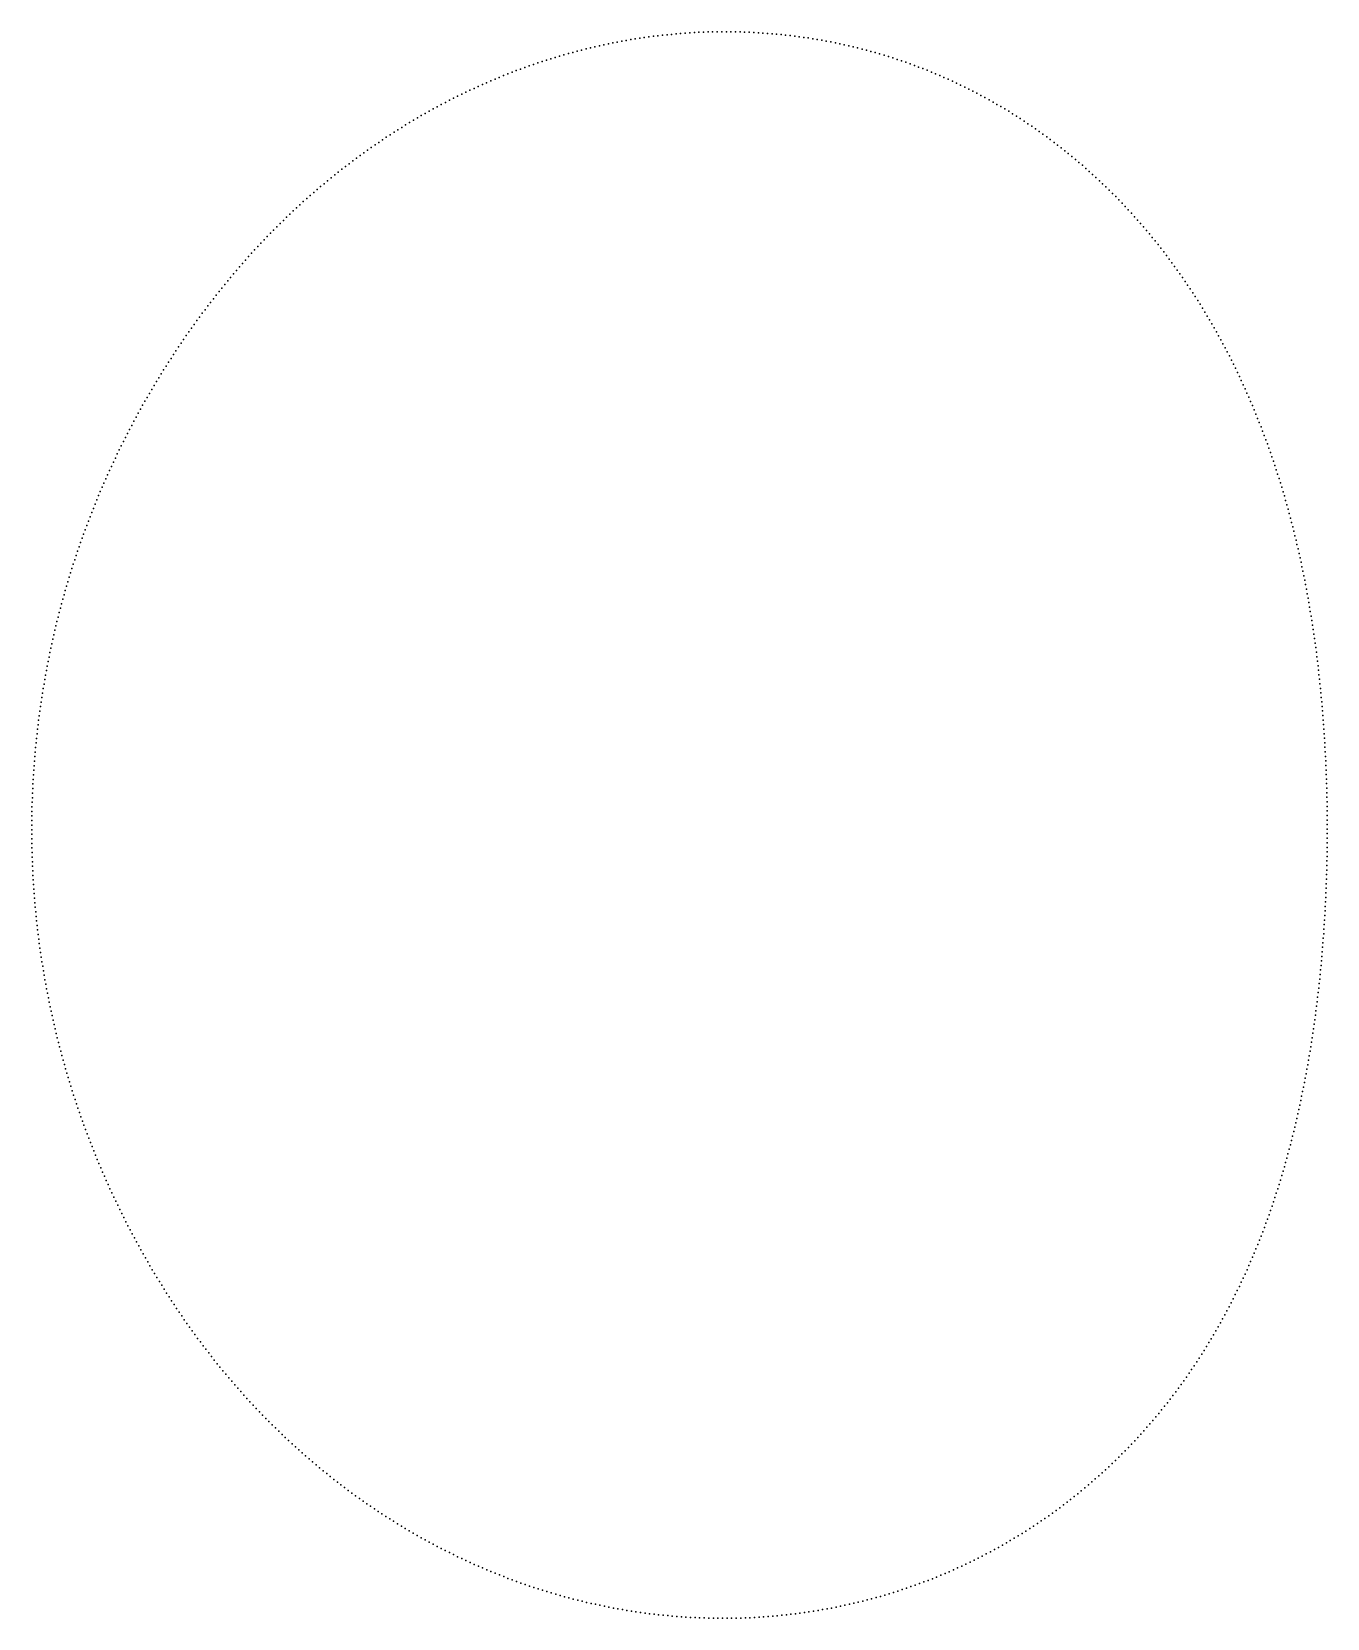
# Model space of a CAD drawing. Header units: metres. Extents: x -98 to 49, y -89 to 90.
import ezdxf

# ---------------------------------------------------------------- set-up
doc = ezdxf.new("R2010")
doc.units = ezdxf.units.M

msp = doc.modelspace()

# ---------------------------------------------------------------- linework, layer by layer
for p in [(-27.06, 89.76), (-26.55, 89.82), (-26.03, 89.87), (-25.52, 89.92), (-25, 89.97), (-24.49, 90.01), (-23.97, 90.05), (-23.45, 90.09), (-22.94, 90.12), (-22.42, 90.15), (-21.91, 90.17), (-21.39, 90.19), (-20.87, 90.2), (-20.35, 90.21), (-19.84, 90.21), (-19.32, 90.21), (-18.8, 90.21), (-18.29, 90.2), (-17.77, 90.19), (-17.25, 90.18), (-16.73, 90.16), (-16.22, 90.13), (-15.7, 90.1), (-15.19, 90.07), (-14.67, 90.03), (-14.15, 89.99), (-13.64, 89.95), (-13.12, 89.9), (-12.61, 89.84), (-12.1, 89.78), (-36.2, 88.01), (-35.69, 88.14), (-35.19, 88.27), (-34.69, 88.39), (-34.19, 88.51), (-33.68, 88.62), (-33.18, 88.74), (-32.67, 88.84), (-32.17, 88.94), (-31.66, 89.04), (-31.15, 89.14), (-30.64, 89.23), (-30.13, 89.32), (-29.62, 89.4), (-29.11, 89.48), (-28.6, 89.56), (-28.09, 89.63), (-27.57, 89.7), (-11.58, 89.72), (-11.07, 89.65), (-10.56, 89.58), (-10.05, 89.51), (-9.54, 89.43), (-9.03, 89.34), (-8.52, 89.25), (-8.01, 89.16), (-7.5, 89.06), (-6.99, 88.96), (-6.49, 88.85), (-5.98, 88.74), (-5.48, 88.63), (-4.97, 88.51), (-4.47, 88.39), (-3.97, 88.26), (-3.47, 88.13), (-2.97, 87.99), (-42.12, 86.17), (-41.63, 86.34), (-41.14, 86.51), (-40.65, 86.68), (-40.16, 86.84), (-39.67, 87), (-39.18, 87.16), (-38.68, 87.31), (-38.19, 87.46), (-37.69, 87.6), (-37.19, 87.74), (-36.7, 87.88), (-2.47, 87.85), (-1.98, 87.71), (-1.48, 87.56), (-0.99, 87.41), (-0.49, 87.25), (0, 87.09), (0.49, 86.93), (0.98, 86.76), (1.46, 86.58), (1.95, 86.41), (2.43, 86.22), (-46.44, 84.45), (-45.97, 84.65), (-45.49, 84.85), (-45.01, 85.05), (-44.54, 85.25), (-44.05, 85.44), (-43.57, 85.63), (-43.09, 85.81), (-42.61, 85.99), (2.92, 86.04), (3.4, 85.85), (3.88, 85.65), (4.35, 85.45), (4.83, 85.25), (5.3, 85.05), (5.78, 84.83), (6.25, 84.62), (6.72, 84.4), (-50.19, 82.69), (-49.73, 82.92), (-49.26, 83.15), (-48.8, 83.37), (-48.33, 83.6), (-47.86, 83.81), (-47.39, 84.03), (-46.92, 84.24), (7.18, 84.18), (7.65, 83.95), (8.11, 83.72), (8.57, 83.49), (9.03, 83.25), (9.49, 83.01), (9.94, 82.76), (-53.38, 80.98), (-52.93, 81.23), (-52.48, 81.49), (-52.02, 81.73), (-51.57, 81.98), (-51.11, 82.22), (-50.65, 82.46), (10.4, 82.51), (10.85, 82.26), (11.3, 82), (11.74, 81.74), (12.19, 81.48), (12.63, 81.21), (13.07, 80.93), (-56.48, 79.12), (-56.05, 79.39), (-55.61, 79.67), (-55.16, 79.94), (-54.72, 80.2), (-54.28, 80.46), (-53.83, 80.72), (13.5, 80.66), (13.94, 80.38), (14.37, 80.1), (14.8, 79.81), (15.23, 79.52), (15.66, 79.22), (-59.07, 77.41), (-58.65, 77.7), (-58.22, 77.99), (-57.79, 78.28), (-57.35, 78.56), (-56.92, 78.84), (16.08, 78.93), (16.5, 78.63), (16.92, 78.32), (17.33, 78.01), (17.75, 77.7), (18.16, 77.39), (-61.59, 75.59), (-61.17, 75.9), (-60.76, 76.21), (-60.34, 76.51), (-59.92, 76.81), (-59.5, 77.11), (18.57, 77.07), (18.97, 76.75), (19.37, 76.43), (19.77, 76.1), (20.17, 75.77), (20.57, 75.43), (-64.03, 73.68), (-63.63, 74.01), (-63.23, 74.33), (-62.82, 74.65), (-62.41, 74.97), (-62, 75.28), (20.96, 75.1), (21.35, 74.76), (21.73, 74.41), (22.12, 74.07), (22.5, 73.72), (-66.01, 72.02), (-65.62, 72.36), (-65.23, 72.69), (-64.83, 73.02), (-64.43, 73.35), (22.88, 73.36), (23.25, 73.01), (23.63, 72.65), (23.99, 72.29), (24.36, 71.92), (-67.94, 70.29), (-67.56, 70.64), (-67.18, 70.99), (-66.79, 71.33), (-66.4, 71.68), (24.73, 71.56), (25.09, 71.19), (25.45, 70.81), (25.8, 70.44), (26.15, 70.06), (-69.81, 68.51), (-69.44, 68.87), (-69.07, 69.23), (-68.69, 69.58), (-68.32, 69.94), (26.5, 69.68), (26.85, 69.29), (27.19, 68.91), (27.53, 68.52), (-71.62, 66.66), (-71.27, 67.04), (-70.9, 67.41), (-70.54, 67.78), (-70.18, 68.14), (27.87, 68.13), (28.21, 67.73), (28.54, 67.34), (28.87, 66.94), (29.19, 66.54), (-73.38, 64.77), (-73.03, 65.15), (-72.69, 65.53), (-72.33, 65.91), (-71.98, 66.29), (29.52, 66.13), (29.84, 65.73), (30.16, 65.32), (30.47, 64.91), (-74.75, 63.21), (-74.41, 63.6), (-74.07, 63.99), (-73.73, 64.38), (30.78, 64.5), (31.09, 64.08), (31.39, 63.66), (31.7, 63.24), (31.99, 62.82), (-76.4, 61.22), (-76.07, 61.63), (-75.74, 62.02), (-75.41, 62.42), (-75.08, 62.82), (32.29, 62.4), (32.58, 61.97), (32.87, 61.55), (33.16, 61.12), (-77.68, 59.6), (-77.36, 60.01), (-77.04, 60.42), (-76.72, 60.82), (33.45, 60.68), (33.73, 60.25), (34.01, 59.81), (34.28, 59.38), (-79.23, 57.53), (-78.92, 57.94), (-78.61, 58.36), (-78.3, 58.77), (-77.99, 59.19), (34.55, 58.94), (34.82, 58.5), (35.09, 58.05), (35.35, 57.61), (-80.42, 55.84), (-80.13, 56.26), (-79.83, 56.69), (-79.53, 57.11), (35.61, 57.16), (35.87, 56.71), (36.12, 56.26), (36.37, 55.81), (-81.59, 54.13), (-81.3, 54.56), (-81.01, 54.99), (-80.72, 55.41), (36.62, 55.36), (36.87, 54.9), (37.11, 54.45), (37.35, 53.99), (-82.71, 52.39), (-82.43, 52.83), (-82.15, 53.26), (-81.87, 53.7), (37.59, 53.53), (37.82, 53.07), (38.05, 52.61), (38.28, 52.14), (-83.8, 50.63), (-83.53, 51.07), (-83.26, 51.52), (-82.99, 51.95), (38.5, 51.68), (38.72, 51.21), (38.94, 50.74), (39.16, 50.27), (-84.85, 48.85), (-84.59, 49.3), (-84.33, 49.74), (-84.07, 50.19), (39.37, 49.8), (39.58, 49.33), (39.79, 48.86), (-85.86, 47.05), (-85.61, 47.5), (-85.36, 47.95), (-85.11, 48.4), (40, 48.38), (40.2, 47.91), (40.4, 47.43), (40.59, 46.95), (-86.84, 45.22), (-86.6, 45.68), (-86.36, 46.14), (-86.11, 46.59), (40.79, 46.47), (40.98, 45.99), (41.17, 45.51), (41.35, 45.03), (-87.78, 43.38), (-87.54, 43.84), (-87.31, 44.3), (-87.08, 44.76), (41.53, 44.55), (41.71, 44.06), (41.89, 43.58), (42.06, 43.09), (-88.67, 41.51), (-88.45, 41.98), (-88.23, 42.45), (-88, 42.91), (42.24, 42.61), (42.4, 42.12), (42.57, 41.63), (-89.53, 39.63), (-89.32, 40.1), (-89.11, 40.57), (-88.89, 41.04), (42.73, 41.14), (42.9, 40.65), (43.05, 40.16), (43.21, 39.67), (-90.35, 37.73), (-90.15, 38.21), (-89.94, 38.68), (-89.74, 39.16), (43.36, 39.17), (43.51, 38.68), (43.66, 38.18), (-90.93, 36.29), (-90.74, 36.77), (-90.55, 37.25), (43.81, 37.69), (43.95, 37.19), (44.09, 36.7), (44.23, 36.2), (-91.68, 34.36), (-91.5, 34.85), (-91.31, 35.33), (-91.12, 35.81), (44.36, 35.7), (44.5, 35.2), (44.63, 34.7), (44.76, 34.2), (-92.39, 32.42), (-92.21, 32.91), (-92.04, 33.39), (-91.86, 33.88), (44.88, 33.7), (45, 33.2), (45.13, 32.7), (-92.89, 30.95), (-92.72, 31.44), (-92.56, 31.93), (45.24, 32.2), (45.36, 31.7), (45.47, 31.19), (45.59, 30.69), (-93.52, 28.98), (-93.37, 29.48), (-93.21, 29.97), (-93.05, 30.46), (45.7, 30.19), (45.8, 29.68), (45.91, 29.18), (-94.11, 27), (-93.97, 27.5), (-93.82, 27.99), (-93.67, 28.49), (46.01, 28.67), (46.11, 28.16), (46.21, 27.66), (46.3, 27.15), (-94.53, 25.5), (-94.39, 26), (-94.25, 26.5), (46.4, 26.64), (46.49, 26.14), (46.58, 25.63), (-95.05, 23.5), (-94.92, 24), (-94.79, 24.5), (-94.66, 25), (46.67, 25.12), (46.75, 24.61), (46.83, 24.1), (46.92, 23.6), (-95.41, 21.99), (-95.29, 22.5), (-95.17, 23), (46.99, 23.09), (47.07, 22.58), (47.15, 22.07), (47.22, 21.56), (-95.85, 19.97), (-95.74, 20.48), (-95.63, 20.98), (-95.52, 21.49), (47.29, 21.05), (47.36, 20.54), (47.43, 20.02), (-96.15, 18.45), (-96.06, 18.96), (-95.95, 19.47), (47.49, 19.51), (47.56, 19), (47.62, 18.49), (47.68, 17.98), (-96.52, 16.41), (-96.43, 16.92), (-96.34, 17.43), (-96.25, 17.94), (47.73, 17.47), (47.79, 16.96), (47.84, 16.44), (-96.85, 14.37), (-96.77, 14.88), (-96.69, 15.39), (-96.61, 15.9), (47.9, 15.93), (47.95, 15.42), (47.99, 14.91), (48.04, 14.39), (-97.06, 12.83), (-96.99, 13.35), (-96.92, 13.86), (48.09, 13.88), (48.13, 13.37), (48.17, 12.85), (-97.31, 10.78), (-97.25, 11.3), (-97.19, 11.81), (-97.13, 12.32), (48.21, 12.34), (48.25, 11.83), (48.28, 11.31), (48.32, 10.8), (-97.47, 9.24), (-97.42, 9.75), (-97.37, 10.27), (48.35, 10.29), (48.38, 9.77), (48.41, 9.26), (-97.61, 7.69), (-97.56, 8.21), (-97.52, 8.72), (48.44, 8.74), (48.47, 8.23), (48.49, 7.72), (48.51, 7.2), (-97.75, 5.63), (-97.72, 6.14), (-97.68, 6.66), (-97.65, 7.18), (48.54, 6.69), (48.55, 6.17), (48.57, 5.66), (-97.82, 4.08), (-97.8, 4.6), (-97.78, 5.11), (48.59, 5.15), (48.6, 4.63), (48.62, 4.12), (48.63, 3.6), (-97.89, 2.01), (-97.88, 2.53), (-97.86, 3.04), (-97.84, 3.56), (48.64, 3.09), (48.65, 2.57), (48.65, 2.06), (-97.91, 0.46), (-97.9, 1.49), (-97.9, 0.98), (48.66, 1.54), (48.66, 1.03), (48.67, 0.51), (48.67, 0), (-97.91, -0.06), (-97.91, -0.58), (-97.9, -1.09), (-97.9, -1.61), (48.66, -1.03), (48.66, -1.54), (48.67, 0), (48.67, -0.51), (-97.89, -2.13), (-97.87, -2.64), (-97.86, -3.16), (48.64, -3.09), (48.65, -2.06), (48.65, -2.57), (-97.84, -3.68), (-97.82, -4.19), (-97.8, -4.71), (-97.77, -5.23), (48.59, -5.15), (48.61, -4.63), (48.62, -4.12), (48.63, -3.6), (-97.74, -5.74), (-97.71, -6.26), (-97.67, -6.78), (48.54, -6.69), (48.56, -6.17), (48.57, -5.66), (-97.64, -7.29), (-97.6, -7.81), (-97.55, -8.32), (-97.51, -8.84), (48.44, -8.74), (48.47, -8.23), (48.49, -7.72), (48.52, -7.2), (-97.46, -9.35), (-97.41, -9.87), (-97.36, -10.38), (48.36, -10.29), (48.39, -9.77), (48.42, -9.26), (-97.3, -10.9), (-97.24, -11.41), (-97.18, -11.92), (-97.12, -12.44), (48.22, -12.34), (48.26, -11.83), (48.29, -11.31), (48.33, -10.8), (-97.05, -12.95), (-96.98, -13.46), (-96.91, -13.97), (48.1, -13.88), (48.14, -13.37), (48.18, -12.85), (-96.83, -14.49), (-96.75, -15), (-96.67, -15.51), (-96.59, -16.02), (47.91, -15.93), (47.96, -15.42), (48.01, -14.91), (48.06, -14.39), (-96.5, -16.53), (-96.41, -17.04), (-96.32, -17.55), (47.76, -17.47), (47.81, -16.96), (47.86, -16.44), (-96.23, -18.06), (-96.13, -18.56), (-96.03, -19.07), (-95.93, -19.58), (47.52, -19.52), (47.58, -19), (47.64, -18.49), (47.7, -17.98), (-95.83, -20.09), (-95.72, -20.59), (-95.61, -21.1), (47.32, -21.05), (47.39, -20.54), (47.46, -20.03), (-95.5, -21.6), (-95.38, -22.11), (-95.26, -22.61), (-95.14, -23.11), (47.04, -23.09), (47.11, -22.58), (47.18, -22.07), (47.25, -21.56), (-95.02, -23.61), (-94.89, -24.12), (-94.76, -24.62), (-94.63, -25.12), (46.72, -25.13), (46.8, -24.62), (46.88, -24.11), (46.96, -23.6), (-94.5, -25.62), (-94.36, -26.12), (-94.22, -26.61), (46.46, -26.65), (46.54, -26.14), (46.63, -25.64), (-94.08, -27.11), (-93.94, -27.61), (-93.79, -28.1), (-93.64, -28.6), (46.08, -28.68), (46.18, -28.17), (46.27, -27.67), (46.36, -27.16), (-93.49, -29.09), (-93.33, -29.59), (-93.17, -30.08), (45.77, -30.2), (45.88, -29.69), (45.98, -29.19), (-93.01, -30.57), (-92.85, -31.06), (-92.69, -31.55), (-92.52, -32.04), (45.34, -32.21), (45.45, -31.71), (45.56, -31.21), (45.67, -30.7), (-92.35, -32.53), (-92.17, -33.02), (-92, -33.5), (-91.82, -33.99), (44.99, -33.72), (45.11, -33.22), (45.22, -32.72), (-91.64, -34.47), (-91.46, -34.96), (-91.27, -35.44), (44.49, -35.72), (44.62, -35.22), (44.74, -34.72), (44.87, -34.22), (-91.08, -35.92), (-90.89, -36.4), (-90.7, -36.88), (-90.5, -37.36), (44.09, -37.22), (44.22, -36.72), (44.36, -36.22), (-90.3, -37.84), (-90.1, -38.31), (-89.9, -38.79), (-89.69, -39.26), (43.52, -39.2), (43.66, -38.71), (43.81, -38.21), (43.95, -37.72), (-89.48, -39.74), (-89.27, -40.21), (-89.06, -40.68), (-88.84, -41.15), (42.9, -41.18), (43.06, -40.68), (43.22, -40.19), (43.37, -39.7), (-88.62, -41.62), (-88.4, -42.09), (-88.18, -42.55), (-87.95, -43.02), (42.42, -42.65), (42.58, -42.16), (42.74, -41.67), (-87.72, -43.48), (-87.49, -43.94), (-87.26, -44.41), (-87.02, -44.87), (41.73, -44.59), (41.9, -44.11), (42.08, -43.62), (42.25, -43.13), (-86.79, -45.33), (-86.54, -45.78), (-86.3, -46.24), (40.99, -46.52), (41.18, -46.04), (41.37, -45.56), (41.55, -45.08), (-86.06, -46.7), (-85.81, -47.15), (-85.56, -47.6), (-85.31, -48.05), (40.21, -48.44), (40.41, -47.96), (40.6, -47.48), (40.8, -47), (-85.05, -48.5), (-84.79, -48.95), (-84.53, -49.4), (-84.27, -49.84), (39.59, -49.86), (39.8, -49.38), (40, -48.91), (-84.01, -50.29), (-83.74, -50.73), (-83.47, -51.17), (-83.2, -51.61), (38.72, -51.73), (38.94, -51.26), (39.16, -50.8), (39.37, -50.33), (-82.93, -52.05), (-82.65, -52.49), (-82.37, -52.93), (-82.09, -53.36), (-81.81, -53.79), (37.8, -53.58), (38.03, -53.12), (38.26, -52.66), (38.49, -52.2), (-81.52, -54.22), (-81.23, -54.65), (-80.94, -55.08), (-80.65, -55.51), (36.83, -55.41), (37.07, -54.95), (37.32, -54.5), (37.56, -54.04), (-80.35, -55.93), (-80.05, -56.35), (-79.75, -56.77), (-79.45, -57.19), (35.81, -57.2), (36.07, -56.76), (36.32, -56.31), (36.58, -55.86), (-79.14, -57.61), (-78.83, -58.02), (-78.52, -58.44), (-78.21, -58.85), (34.73, -58.97), (35.01, -58.53), (35.28, -58.09), (35.54, -57.65), (-77.89, -59.26), (-77.58, -59.67), (-77.25, -60.07), (-76.93, -60.48), (-76.61, -60.88), (33.61, -60.71), (33.9, -60.28), (34.18, -59.84), (34.46, -59.41), (-76.28, -61.28), (-75.95, -61.68), (-75.61, -62.07), (-75.28, -62.47), (32.44, -62.41), (32.73, -61.99), (33.03, -61.56), (33.32, -61.14), (-74.94, -62.86), (-74.6, -63.25), (-74.26, -63.63), (-73.91, -64.02), (-73.57, -64.4), (30.89, -64.48), (31.21, -64.07), (31.52, -63.66), (31.83, -63.25), (32.13, -62.83), (-73.22, -64.78), (-72.86, -65.16), (-72.51, -65.54), (-72.15, -65.91), (-71.8, -66.29), (29.6, -66.1), (29.93, -65.7), (30.26, -65.3), (30.58, -64.89), (-71.43, -66.66), (-71.07, -67.02), (-70.7, -67.39), (-70.34, -67.75), (-69.97, -68.11), (27.92, -68.06), (28.26, -67.67), (28.6, -67.29), (28.94, -66.89), (29.27, -66.5), (-69.59, -68.47), (-69.22, -68.83), (-68.84, -69.18), (-68.46, -69.53), (-68.08, -69.88), (26.16, -69.96), (26.52, -69.58), (26.88, -69.21), (27.23, -68.83), (27.58, -68.45), (-67.7, -70.23), (-67.31, -70.57), (-66.92, -70.91), (-66.53, -71.25), (-66.14, -71.59), (24.33, -71.78), (24.7, -71.42), (25.07, -71.06), (25.44, -70.69), (25.8, -70.33), (-65.74, -71.92), (-65.35, -72.26), (-64.95, -72.58), (-64.54, -72.91), (-64.14, -73.23), (-63.74, -73.56), (22.42, -73.52), (22.81, -73.18), (23.19, -72.83), (23.57, -72.48), (23.95, -72.13), (-63.33, -73.87), (-62.92, -74.19), (-62.51, -74.5), (-62.09, -74.81), (-61.68, -75.12), (20.44, -75.19), (20.84, -74.86), (21.24, -74.53), (21.64, -74.2), (22.03, -73.86), (-61.26, -75.42), (-60.84, -75.73), (-60.42, -76.03), (-59.99, -76.32), (-59.57, -76.61), (-59.14, -76.9), (17.99, -77.08), (18.4, -76.77), (18.82, -76.46), (19.23, -76.15), (19.63, -75.83), (20.04, -75.51), (-58.71, -77.19), (-58.28, -77.48), (-57.84, -77.76), (-57.41, -78.04), (-56.97, -78.31), (-56.53, -78.59), (-56.09, -78.86), (15.44, -78.85), (15.87, -78.56), (16.3, -78.27), (16.72, -77.98), (17.15, -77.68), (17.57, -77.38), (-55.65, -79.12), (-55.2, -79.39), (-54.76, -79.65), (-54.31, -79.91), (-53.86, -80.16), (-53.4, -80.41), (-52.95, -80.66), (12.36, -80.75), (12.8, -80.49), (13.25, -80.22), (13.69, -79.96), (14.13, -79.68), (14.57, -79.41), (15, -79.13), (-52.5, -80.91), (-52.04, -81.15), (-51.58, -81.39), (-51.12, -81.62), (-50.66, -81.85), (-50.19, -82.08), (-49.73, -82.31), (-49.26, -82.53), (9.17, -82.47), (9.63, -82.24), (10.09, -82), (10.55, -81.76), (11.01, -81.51), (11.46, -81.26), (11.91, -81.01), (-48.79, -82.75), (-48.32, -82.97), (-47.85, -83.18), (-47.38, -83.39), (-46.9, -83.59), (-46.43, -83.8), (-45.95, -83.99), (-45.47, -84.19), (5.42, -84.21), (5.9, -84.01), (6.37, -83.8), (6.84, -83.59), (7.31, -83.37), (7.78, -83.15), (8.25, -82.93), (8.71, -82.7), (-44.99, -84.38), (-44.51, -84.57), (-44.03, -84.76), (-43.54, -84.94), (-43.06, -85.12), (-42.57, -85.29), (-42.08, -85.46), (-41.59, -85.63), (-41.1, -85.79), (-40.61, -85.95), (-40.12, -86.11), (0.58, -86.04), (1.07, -85.87), (1.56, -85.7), (2.05, -85.53), (2.54, -85.35), (3.02, -85.17), (3.5, -84.99), (3.99, -84.8), (4.47, -84.61), (4.95, -84.41), (-39.62, -86.26), (-39.13, -86.41), (-38.63, -86.56), (-38.14, -86.7), (-37.64, -86.84), (-37.14, -86.97), (-36.64, -87.1), (-36.14, -87.23), (-35.63, -87.36), (-35.13, -87.48), (-34.63, -87.59), (-34.12, -87.7), (-33.62, -87.81), (-33.11, -87.92), (-6.4, -87.91), (-5.9, -87.8), (-5.39, -87.69), (-4.89, -87.58), (-4.39, -87.46), (-3.88, -87.33), (-3.38, -87.21), (-2.88, -87.07), (-2.38, -86.94), (-1.89, -86.8), (-1.39, -86.65), (-0.89, -86.5), (-0.4, -86.35), (0.09, -86.2), (-32.6, -88.02), (-32.1, -88.12), (-31.59, -88.21), (-31.08, -88.3), (-30.57, -88.39), (-30.06, -88.47), (-29.55, -88.55), (-29.03, -88.62), (-28.52, -88.69), (-28.01, -88.76), (-27.5, -88.82), (-26.98, -88.88), (-26.47, -88.93), (-25.95, -88.98), (-25.44, -89.03), (-24.92, -89.07), (-24.41, -89.11), (-23.89, -89.14), (-23.37, -89.18), (-22.86, -89.2), (-22.34, -89.23), (-21.82, -89.24), (-21.31, -89.26), (-20.79, -89.27), (-20.27, -89.28), (-19.76, -89.28), (-19.24, -89.28), (-18.72, -89.27), (-18.2, -89.26), (-17.69, -89.25), (-17.17, -89.23), (-16.65, -89.21), (-16.14, -89.18), (-15.62, -89.15), (-15.11, -89.12), (-14.59, -89.08), (-14.07, -89.04), (-13.56, -88.99), (-13.04, -88.94), (-12.53, -88.89), (-12.02, -88.83), (-11.5, -88.76), (-10.99, -88.7), (-10.48, -88.63), (-9.97, -88.55), (-9.46, -88.47), (-8.94, -88.39), (-8.44, -88.3), (-7.93, -88.21), (-7.42, -88.12), (-6.91, -88.02)]:
    msp.add_point(p)

doc.saveas('drawing.dxf')
